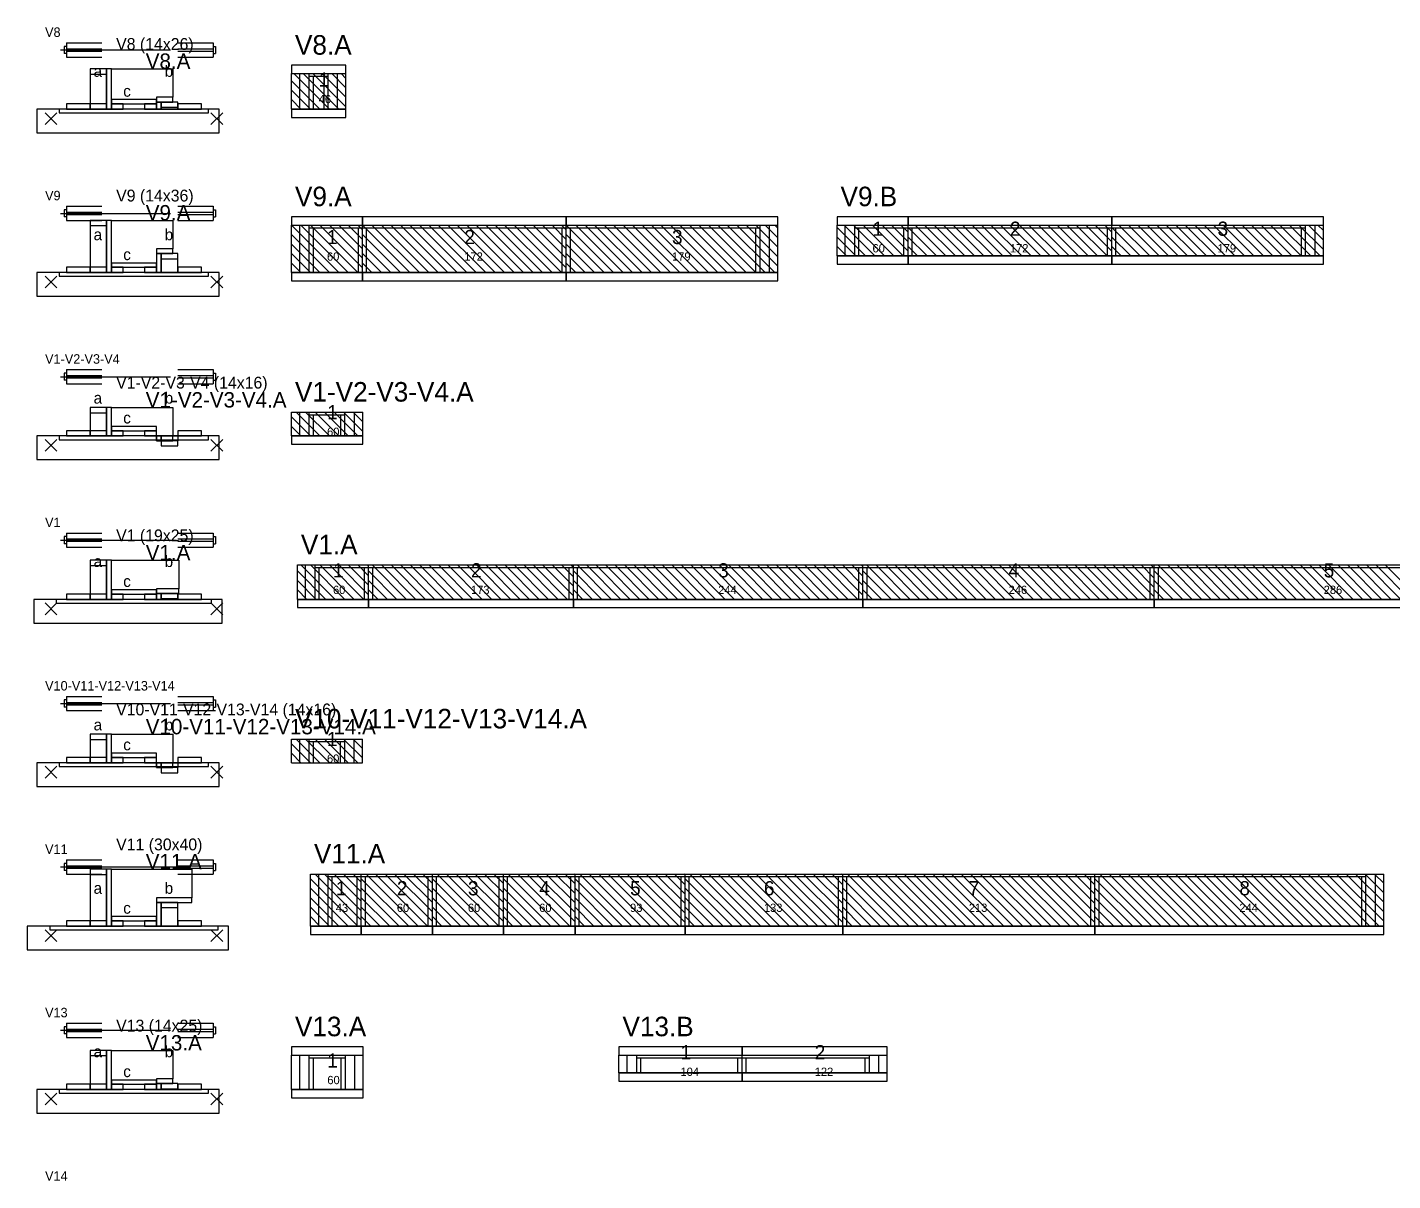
# Model space of a CAD drawing. Header units: metres. Extents: x -10 to 74425, y -2037 to 26.
# Drawn here: x 52518 to 53670, y -961 to 13 of the extents above; entities that cross this region are included whole.
import ezdxf

# ---------------------------------------------------------------- set-up
doc = ezdxf.new("R2010")
doc.units = ezdxf.units.M
doc.layers.add('LABELS', color=3, linetype='Continuous')
doc.layers.add('VIGAS', color=7, linetype='Continuous')

msp = doc.modelspace()

# ---------------------------------------------------------------- linework, layer by layer
at = {"layer": 'VIGAS'}
for p, q in [((52550.6, 0), (52580.6, 0)), ((52550.6, 0), (52550.6, -12)), ((52644.6, 0), (52674.6, 0)), ((52674.6, 0), (52674.6, -12)), ((52545.6, -6), (52638.6, -6)), ((52548.6, -3), (52548.6, -9)), ((52550.6, -3), (52548.6, -3)), ((52550.6, -9), (52548.6, -9)), ((52550.6, -5), (52580.6, -5)), ((52550.6, -7), (52580.6, -7)), ((52644.6, -5), (52674.6, -5)), ((52644.6, -7), (52674.6, -7)), ((52674.6, -3), (52676.6, -3)), ((52674.6, -9), (52676.6, -9)), ((52676.6, -3), (52676.6, -9)), ((52550.6, -12), (52580.6, -12)), ((52644.6, -12), (52674.6, -12)), ((52740.6, -26), (52786.6, -26)), ((52740.6, -56), (52740.6, -26)), ((52764.6, -56), (52740.6, -32)), ((52772.6, -56), (52742.6, -26)), ((52747.6, -56), (52747.6, -26)), ((52780.6, -56), (52750.6, -26)), ((52755.6, -56), (52755.6, -26)), ((52755.6, -28.2), (52771.6, -28.2)), ((52786.6, -54), (52758.6, -26)), ((52759.1, -56), (52759.1, -28.2)), ((52786.6, -46), (52766.6, -26)), ((52768.1, -56), (52768.1, -28.2)), ((52771.6, -56), (52771.6, -26)), ((52786.6, -38), (52774.6, -26)), ((52779.6, -56), (52779.6, -26)), ((52786.6, -30), (52782.6, -26)), ((52786.6, -56), (52786.6, -26)), ((52756.6, -56), (52740.6, -40)), ((52748.6, -56), (52740.6, -48)), ((52740.6, -56), (52786.6, -56)), ((52740.6, -56), (52740.6, -56)), ((52755.6, -56), (52759.1, -56)), ((52768.1, -56), (52771.6, -56)), ((52532.6, -69), (52542.6, -59)), ((52532.6, -59), (52542.6, -69)), ((52672.6, -69), (52682.6, -59)), ((52672.6, -59), (52682.6, -69)), ((52550.6, -138), (52580.6, -138)), ((52550.6, -138), (52550.6, -150)), ((52644.6, -138), (52674.6, -138)), ((52674.6, -138), (52674.6, -150)), ((52545.6, -144), (52638.6, -144)), ((52548.6, -141), (52548.6, -147)), ((52550.6, -141), (52548.6, -141)), ((52550.6, -147), (52548.6, -147)), ((52550.6, -143), (52580.6, -143)), ((52550.6, -145), (52580.6, -145)), ((52644.6, -143), (52674.6, -143)), ((52644.6, -145), (52674.6, -145)), ((52674.6, -141), (52676.6, -141)), ((52674.6, -147), (52676.6, -147)), ((52676.6, -141), (52676.6, -147)), ((52550.6, -150), (52580.6, -150)), ((52644.6, -150), (52674.6, -150)), ((52740.6, -154), (52800.6, -154)), ((52740.6, -194), (52740.6, -154)), ((52780.6, -194), (52740.6, -154)), ((52747.6, -194), (52747.6, -154)), ((52788.6, -194), (52748.6, -154)), ((52755.6, -194), (52755.6, -154)), ((52755.6, -156.2), (52800.6, -156.2)), ((52796.6, -194), (52756.6, -154)), ((52759.1, -194), (52759.1, -156.2)), ((52800.6, -190), (52764.6, -154)), ((52800.6, -182), (52772.6, -154)), ((52800.6, -174), (52780.6, -154)), ((52800.6, -166), (52788.6, -154)), ((52800.6, -158), (52796.6, -154)), ((52797.1, -194), (52797.1, -156.2)), ((52800.6, -194), (52800.6, -154)), ((52800.6, -194), (52800.6, -154)), ((52800.6, -154), (52972.6, -154)), ((52800.6, -194), (52800.6, -154)), ((52800.6, -194), (52800.6, -154)), ((52800.6, -194), (52800.6, -154)), ((52840.6, -194), (52800.6, -154)), ((52800.6, -156.2), (52972.6, -156.2)), ((52804.1, -194), (52804.1, -156.2)), ((52848.6, -194), (52808.6, -154)), ((52856.6, -194), (52816.6, -154)), ((52864.6, -194), (52824.6, -154)), ((52872.6, -194), (52832.6, -154)), ((52880.6, -194), (52840.6, -154)), ((52888.6, -194), (52848.6, -154)), ((52896.6, -194), (52856.6, -154)), ((52904.6, -194), (52864.6, -154)), ((52912.6, -194), (52872.6, -154)), ((52920.6, -194), (52880.6, -154)), ((52928.6, -194), (52888.6, -154)), ((52936.6, -194), (52896.6, -154)), ((52944.6, -194), (52904.6, -154)), ((52952.6, -194), (52912.6, -154)), ((52960.6, -194), (52920.6, -154)), ((52968.6, -194), (52928.6, -154)), ((52972.6, -190), (52936.6, -154)), ((52972.6, -182), (52944.6, -154)), ((52972.6, -174), (52952.6, -154)), ((52972.6, -166), (52960.6, -154)), ((52972.6, -158), (52968.6, -154)), ((52969.1, -194), (52969.1, -156.2)), ((52972.6, -194), (52972.6, -154)), ((52972.6, -194), (52972.6, -154)), ((52972.6, -154), (53151.2, -154)), ((52972.6, -194), (52972.6, -154)), ((52972.6, -194), (52972.6, -154)), ((52972.6, -194), (52972.6, -154)), ((53012.6, -194), (52972.6, -154)), ((52972.6, -156.2), (53136.2, -156.2)), ((52976.1, -194), (52976.1, -156.2)), ((53020.6, -194), (52980.6, -154)), ((53028.6, -194), (52988.6, -154)), ((53036.6, -194), (52996.6, -154)), ((53044.6, -194), (53004.6, -154)), ((53052.6, -194), (53012.6, -154)), ((53060.6, -194), (53020.6, -154)), ((53068.6, -194), (53028.6, -154)), ((53076.6, -194), (53036.6, -154)), ((53084.6, -194), (53044.6, -154)), ((53092.6, -194), (53052.6, -154)), ((53100.6, -194), (53060.6, -154)), ((53108.6, -194), (53068.6, -154)), ((53116.6, -194), (53076.6, -154)), ((53124.6, -194), (53084.6, -154)), ((53132.6, -194), (53092.6, -154)), ((53140.6, -194), (53100.6, -154)), ((53148.6, -194), (53108.6, -154)), ((53151.2, -188.6), (53116.6, -154)), ((53151.2, -180.6), (53124.6, -154)), ((53151.2, -172.6), (53132.6, -154)), ((53132.7, -194), (53132.7, -156.2)), ((53136.2, -194), (53136.2, -154)), ((53151.2, -164.6), (53140.6, -154)), ((53144.2, -194), (53144.2, -154)), ((53151.2, -156.6), (53148.6, -154)), ((53151.2, -194), (53151.2, -154)), ((53201.2, -154), (53261.2, -154)), ((53201.2, -180), (53201.2, -154)), ((53225.2, -180), (53201.2, -156)), ((53233.2, -180), (53207.2, -154)), ((53208.2, -180), (53208.2, -154)), ((53241.2, -180), (53215.2, -154)), ((53216.2, -180), (53216.2, -154)), ((53216.2, -156.2), (53261.2, -156.2)), ((53219.7, -180), (53219.7, -156.2)), ((53249.2, -180), (53223.2, -154)), ((53257.2, -180), (53231.2, -154)), ((53261.2, -176), (53239.2, -154)), ((53261.2, -168), (53247.2, -154)), ((53261.2, -160), (53255.2, -154)), ((53257.7, -180), (53257.7, -156.2)), ((53261.2, -180), (53261.2, -154)), ((53261.2, -180), (53261.2, -154)), ((53261.2, -154), (53433.2, -154)), ((53261.2, -180), (53261.2, -154)), ((53261.2, -180), (53261.2, -154)), ((53261.2, -180), (53261.2, -154)), ((53285.2, -180), (53261.2, -156)), ((53261.2, -156.2), (53433.2, -156.2)), ((53264.7, -180), (53264.7, -156.2)), ((53293.2, -180), (53267.2, -154)), ((53301.2, -180), (53275.2, -154)), ((53309.2, -180), (53283.2, -154)), ((53317.2, -180), (53291.2, -154)), ((53325.2, -180), (53299.2, -154)), ((53333.2, -180), (53307.2, -154)), ((53341.2, -180), (53315.2, -154)), ((53349.2, -180), (53323.2, -154)), ((53357.2, -180), (53331.2, -154)), ((53365.2, -180), (53339.2, -154)), ((53373.2, -180), (53347.2, -154)), ((53381.2, -180), (53355.2, -154)), ((53389.2, -180), (53363.2, -154)), ((53397.2, -180), (53371.2, -154)), ((53405.2, -180), (53379.2, -154)), ((53413.2, -180), (53387.2, -154)), ((53421.2, -180), (53395.2, -154)), ((53429.2, -180), (53403.2, -154)), ((53433.2, -176), (53411.2, -154)), ((53433.2, -168), (53419.2, -154)), ((53433.2, -160), (53427.2, -154)), ((53429.7, -180), (53429.7, -156.2)), ((53433.2, -180), (53433.2, -154)), ((53433.2, -180), (53433.2, -154)), ((53433.2, -154), (53611.8, -154)), ((53433.2, -180), (53433.2, -154)), ((53433.2, -180), (53433.2, -154)), ((53433.2, -180), (53433.2, -154)), ((53457.2, -180), (53433.2, -156)), ((53433.2, -156.2), (53596.8, -156.2)), ((53436.7, -180), (53436.7, -156.2)), ((53465.2, -180), (53439.2, -154)), ((53473.2, -180), (53447.2, -154)), ((53481.2, -180), (53455.2, -154)), ((53489.2, -180), (53463.2, -154)), ((53497.2, -180), (53471.2, -154)), ((53505.2, -180), (53479.2, -154)), ((53513.2, -180), (53487.2, -154)), ((53521.2, -180), (53495.2, -154)), ((53529.2, -180), (53503.2, -154)), ((53537.2, -180), (53511.2, -154)), ((53545.2, -180), (53519.2, -154)), ((53553.2, -180), (53527.2, -154)), ((53561.2, -180), (53535.2, -154)), ((53569.2, -180), (53543.2, -154)), ((53577.2, -180), (53551.2, -154)), ((53585.2, -180), (53559.2, -154)), ((53593.2, -180), (53567.2, -154)), ((53601.2, -180), (53575.2, -154)), ((53609.2, -180), (53583.2, -154)), ((53611.8, -174.6), (53591.2, -154)), ((53593.3, -180), (53593.3, -156.2)), ((53596.8, -180), (53596.8, -154)), ((53611.8, -166.6), (53599.2, -154)), ((53604.8, -180), (53604.8, -154)), ((53611.8, -158.6), (53607.2, -154)), ((53611.8, -180), (53611.8, -154)), ((52772.6, -194), (52740.6, -162)), ((52764.6, -194), (52740.6, -170)), ((52832.6, -194), (52800.6, -162)), ((52824.6, -194), (52800.6, -170)), ((53004.6, -194), (52972.6, -162)), ((52996.6, -194), (52972.6, -170)), ((53217.2, -180), (53201.2, -164)), ((53209.2, -180), (53201.2, -172)), ((53277.2, -180), (53261.2, -164)), ((53269.2, -180), (53261.2, -172)), ((53449.2, -180), (53433.2, -164)), ((53441.2, -180), (53433.2, -172)), ((52756.6, -194), (52740.6, -178)), ((52816.6, -194), (52800.6, -178)), ((52988.6, -194), (52972.6, -178)), ((53201.2, -180), (53261.2, -180)), ((53201.2, -180), (53201.2, -180)), ((53216.2, -180), (53219.7, -180)), ((53257.7, -180), (53261.2, -180)), ((53261.2, -180), (53433.2, -180)), ((53261.2, -180), (53264.7, -180)), ((53261.2, -180), (53261.2, -180)), ((53429.7, -180), (53433.2, -180)), ((53433.2, -180), (53611.8, -180)), ((53433.2, -180), (53436.7, -180)), ((53433.2, -180), (53433.2, -180)), ((53593.3, -180), (53596.8, -180)), ((52748.6, -194), (52740.6, -186)), ((52740.6, -194), (52800.6, -194)), ((52740.6, -194), (52740.6, -194)), ((52755.6, -194), (52759.1, -194)), ((52797.1, -194), (52800.6, -194)), ((52808.6, -194), (52800.6, -186)), ((52800.6, -194), (52972.6, -194)), ((52800.6, -194), (52804.1, -194)), ((52800.6, -194), (52800.6, -194)), ((52969.1, -194), (52972.6, -194)), ((52980.6, -194), (52972.6, -186)), ((52972.6, -194), (53151.2, -194)), ((52972.6, -194), (52976.1, -194)), ((52972.6, -194), (52972.6, -194)), ((53132.7, -194), (53136.2, -194)), ((52532.6, -207), (52542.6, -197)), ((52532.6, -197), (52542.6, -207)), ((52672.6, -207), (52682.6, -197)), ((52672.6, -197), (52682.6, -207)), ((52550.6, -276), (52580.6, -276)), ((52550.6, -276), (52550.6, -288)), ((52644.6, -276), (52674.6, -276)), ((52674.6, -276), (52674.6, -288)), ((52545.6, -282), (52638.6, -282)), ((52548.6, -279), (52548.6, -285)), ((52550.6, -279), (52548.6, -279)), ((52550.6, -285), (52548.6, -285)), ((52550.6, -281), (52580.6, -281)), ((52550.6, -283), (52580.6, -283)), ((52550.6, -288), (52580.6, -288)), ((52644.6, -281), (52674.6, -281)), ((52644.6, -283), (52674.6, -283)), ((52644.6, -288), (52674.6, -288)), ((52674.6, -279), (52676.6, -279)), ((52674.6, -285), (52676.6, -285)), ((52676.6, -279), (52676.6, -285)), ((52740.6, -312), (52800.8, -312)), ((52740.6, -332), (52740.6, -312)), ((52756.6, -332), (52740.6, -316)), ((52764.6, -332), (52744.6, -312)), ((52747.6, -332), (52747.6, -312)), ((52772.6, -332), (52752.6, -312)), ((52755.6, -332), (52755.6, -312)), ((52755.6, -314.2), (52785.8, -314.2)), ((52759.1, -332), (52759.1, -314.2)), ((52780.6, -332), (52760.6, -312)), ((52788.6, -332), (52768.6, -312)), ((52796.6, -332), (52776.6, -312)), ((52782.3, -332), (52782.3, -314.2)), ((52800.8, -328.2), (52784.6, -312)), ((52785.8, -332), (52785.8, -312)), ((52800.8, -320.2), (52792.6, -312)), ((52793.8, -332), (52793.8, -312)), ((52800.8, -312.2), (52800.6, -312)), ((52800.8, -332), (52800.8, -312)), ((52748.6, -332), (52740.6, -324)), ((52740.6, -332), (52800.8, -332)), ((52740.6, -332), (52740.6, -332)), ((52755.6, -332), (52759.1, -332)), ((52782.3, -332), (52785.8, -332)), ((52532.6, -345), (52542.6, -335)), ((52532.6, -335), (52542.6, -345)), ((52672.6, -345), (52682.6, -335)), ((52672.6, -335), (52682.6, -345)), ((52550.6, -414), (52580.6, -414)), ((52550.6, -414), (52550.6, -426)), ((52644.6, -414), (52674.6, -414)), ((52674.6, -414), (52674.6, -426)), ((52545.6, -420), (52643.6, -420)), ((52548.6, -417), (52548.6, -423)), ((52550.6, -417), (52548.6, -417)), ((52550.6, -423), (52548.6, -423)), ((52550.6, -419), (52580.6, -419)), ((52550.6, -421), (52580.6, -421)), ((52550.6, -426), (52580.6, -426)), ((52644.6, -419), (52674.6, -419)), ((52644.6, -421), (52674.6, -421)), ((52644.6, -426), (52674.6, -426)), ((52674.6, -417), (52676.6, -417)), ((52674.6, -423), (52676.6, -423)), ((52676.6, -417), (52676.6, -423)), ((52745.6, -441), (52805.7, -441)), ((52745.6, -470), (52745.6, -441)), ((52769.6, -470), (52745.6, -446)), ((52777.6, -470), (52748.6, -441)), ((52752.6, -470), (52752.6, -441)), ((52785.6, -470), (52756.6, -441)), ((52760.6, -470), (52760.6, -441)), ((52760.6, -443.2), (52805.7, -443.2)), ((52764.1, -470), (52764.1, -443.2)), ((52793.6, -470), (52764.6, -441)), ((52801.6, -470), (52772.6, -441)), ((52805.7, -466.1), (52780.6, -441)), ((52805.7, -458.1), (52788.6, -441)), ((52805.7, -450.1), (52796.6, -441)), ((52802.2, -470), (52802.2, -443.2)), ((52805.7, -442.1), (52804.6, -441)), ((52805.7, -470), (52805.7, -441)), ((52805.7, -470), (52805.7, -441)), ((52805.7, -441), (52978.7, -441)), ((52805.7, -470), (52805.7, -441)), ((52805.7, -470), (52805.7, -441)), ((52805.7, -470), (52805.7, -441)), ((52805.7, -443.2), (52978.7, -443.2)), ((52829.7, -470), (52805.7, -446)), ((52837.7, -470), (52808.7, -441)), ((52809.2, -470), (52809.2, -443.2)), ((52845.7, -470), (52816.7, -441)), ((52853.7, -470), (52824.7, -441)), ((52861.7, -470), (52832.7, -441)), ((52869.7, -470), (52840.7, -441)), ((52877.7, -470), (52848.7, -441)), ((52885.7, -470), (52856.7, -441)), ((52893.7, -470), (52864.7, -441)), ((52901.7, -470), (52872.7, -441)), ((52909.7, -470), (52880.7, -441)), ((52917.7, -470), (52888.7, -441)), ((52925.7, -470), (52896.7, -441)), ((52933.7, -470), (52904.7, -441)), ((52941.7, -470), (52912.7, -441)), ((52949.7, -470), (52920.7, -441)), ((52957.7, -470), (52928.7, -441)), ((52965.7, -470), (52936.7, -441)), ((52973.7, -470), (52944.7, -441)), ((52978.7, -467), (52952.7, -441)), ((52978.7, -459), (52960.7, -441)), ((52978.7, -451), (52968.7, -441)), ((52975.2, -470), (52975.2, -443.2)), ((52978.7, -443), (52976.7, -441)), ((52978.7, -470), (52978.7, -441)), ((52978.7, -470), (52978.7, -441)), ((52978.7, -441), (53223.1, -441)), ((52978.7, -470), (52978.7, -441)), ((52978.7, -470), (52978.7, -441)), ((52978.7, -470), (52978.7, -441)), ((52978.7, -443.2), (53223.1, -443.2)), ((53002.7, -470), (52978.7, -446)), ((53010.7, -470), (52981.7, -441)), ((52982.2, -470), (52982.2, -443.2)), ((53018.7, -470), (52989.7, -441)), ((53026.7, -470), (52997.7, -441)), ((53034.7, -470), (53005.7, -441)), ((53042.7, -470), (53013.7, -441)), ((53050.7, -470), (53021.7, -441)), ((53058.7, -470), (53029.7, -441)), ((53066.7, -470), (53037.7, -441)), ((53074.7, -470), (53045.7, -441)), ((53082.7, -470), (53053.7, -441)), ((53090.7, -470), (53061.7, -441)), ((53098.7, -470), (53069.7, -441)), ((53106.7, -470), (53077.7, -441)), ((53114.7, -470), (53085.7, -441)), ((53122.7, -470), (53093.7, -441)), ((53130.7, -470), (53101.7, -441)), ((53138.7, -470), (53109.7, -441)), ((53146.7, -470), (53117.7, -441)), ((53154.7, -470), (53125.7, -441)), ((53162.7, -470), (53133.7, -441)), ((53170.7, -470), (53141.7, -441)), ((53178.7, -470), (53149.7, -441)), ((53186.7, -470), (53157.7, -441)), ((53194.7, -470), (53165.7, -441)), ((53202.7, -470), (53173.7, -441)), ((53210.7, -470), (53181.7, -441)), ((53218.7, -470), (53189.7, -441)), ((53223.1, -466.4), (53197.7, -441)), ((53223.1, -458.4), (53205.7, -441)), ((53223.1, -450.4), (53213.7, -441)), ((53219.6, -470), (53219.6, -443.2)), ((53223.1, -442.4), (53221.7, -441)), ((53223.1, -470), (53223.1, -441)), ((53223.1, -470), (53223.1, -441)), ((53223.1, -441), (53469.1, -441)), ((53223.1, -470), (53223.1, -441)), ((53223.1, -470), (53223.1, -441)), ((53223.1, -470), (53223.1, -441)), ((53223.1, -443.2), (53469.1, -443.2)), ((53247.1, -470), (53223.1, -446)), ((53255.1, -470), (53226.1, -441)), ((53226.6, -470), (53226.6, -443.2)), ((53263.1, -470), (53234.1, -441)), ((53271.1, -470), (53242.1, -441)), ((53279.1, -470), (53250.1, -441)), ((53287.1, -470), (53258.1, -441)), ((53295.1, -470), (53266.1, -441)), ((53303.1, -470), (53274.1, -441)), ((53311.1, -470), (53282.1, -441)), ((53319.1, -470), (53290.1, -441)), ((53327.1, -470), (53298.1, -441)), ((53335.1, -470), (53306.1, -441)), ((53343.1, -470), (53314.1, -441)), ((53351.1, -470), (53322.1, -441)), ((53359.1, -470), (53330.1, -441)), ((53367.1, -470), (53338.1, -441)), ((53375.1, -470), (53346.1, -441)), ((53383.1, -470), (53354.1, -441)), ((53391.1, -470), (53362.1, -441)), ((53399.1, -470), (53370.1, -441)), ((53407.1, -470), (53378.1, -441)), ((53415.1, -470), (53386.1, -441)), ((53423.1, -470), (53394.1, -441)), ((53431.1, -470), (53402.1, -441)), ((53439.1, -470), (53410.1, -441)), ((53447.1, -470), (53418.1, -441)), ((53455.1, -470), (53426.1, -441)), ((53463.1, -470), (53434.1, -441)), ((53469.1, -468), (53442.1, -441)), ((53469.1, -460), (53450.1, -441)), ((53469.1, -452), (53458.1, -441)), ((53465.6, -470), (53465.6, -443.2)), ((53469.1, -444), (53466.1, -441)), ((53469.1, -470), (53469.1, -441)), ((53469.1, -470), (53469.1, -441)), ((53469.1, -441), (53755.1, -441)), ((53469.1, -470), (53469.1, -441)), ((53469.1, -470), (53469.1, -441)), ((53469.1, -470), (53469.1, -441)), ((53469.1, -443.2), (53740.1, -443.2)), ((53493.1, -470), (53469.1, -446)), ((53501.1, -470), (53472.1, -441)), ((53472.6, -470), (53472.6, -443.2)), ((53509.1, -470), (53480.1, -441)), ((53517.1, -470), (53488.1, -441)), ((53525.1, -470), (53496.1, -441)), ((53533.1, -470), (53504.1, -441)), ((53541.1, -470), (53512.1, -441)), ((53549.1, -470), (53520.1, -441)), ((53557.1, -470), (53528.1, -441)), ((53565.1, -470), (53536.1, -441)), ((53573.1, -470), (53544.1, -441)), ((53581.1, -470), (53552.1, -441)), ((53589.1, -470), (53560.1, -441)), ((53597.1, -470), (53568.1, -441)), ((53605.1, -470), (53576.1, -441)), ((53613.1, -470), (53584.1, -441)), ((53621.1, -470), (53592.1, -441)), ((53629.1, -470), (53600.1, -441)), ((53637.1, -470), (53608.1, -441)), ((53645.1, -470), (53616.1, -441)), ((53653.1, -470), (53624.1, -441)), ((53661.1, -470), (53632.1, -441)), ((53669.1, -470), (53640.1, -441)), ((53677.1, -470), (53648.1, -441)), ((53685.1, -470), (53656.1, -441)), ((53693.1, -470), (53664.1, -441)), ((52761.6, -470), (52745.6, -454)), ((52821.7, -470), (52805.7, -454)), ((52994.7, -470), (52978.7, -454)), ((53239.1, -470), (53223.1, -454)), ((53485.1, -470), (53469.1, -454)), ((52753.6, -470), (52745.6, -462)), ((52745.6, -470), (52805.7, -470)), ((52745.6, -470), (52745.6, -470)), ((52760.6, -470), (52764.1, -470)), ((52802.2, -470), (52805.7, -470)), ((52813.7, -470), (52805.7, -462)), ((52805.7, -470), (52978.7, -470)), ((52805.7, -470), (52809.2, -470)), ((52805.7, -470), (52805.7, -470)), ((52975.2, -470), (52978.7, -470)), ((52986.7, -470), (52978.7, -462)), ((52978.7, -470), (53223.1, -470)), ((52978.7, -470), (52982.2, -470)), ((52978.7, -470), (52978.7, -470)), ((53219.6, -470), (53223.1, -470)), ((53231.1, -470), (53223.1, -462)), ((53223.1, -470), (53469.1, -470)), ((53223.1, -470), (53226.6, -470)), ((53223.1, -470), (53223.1, -470)), ((53465.6, -470), (53469.1, -470)), ((53477.1, -470), (53469.1, -462)), ((53469.1, -470), (53755.1, -470)), ((53469.1, -470), (53472.6, -470)), ((53469.1, -470), (53469.1, -470)), ((52532.6, -483), (52542.6, -473)), ((52532.6, -473), (52542.6, -483)), ((52672.6, -483), (52682.6, -473)), ((52672.6, -473), (52682.6, -483)), ((52550.6, -552), (52580.6, -552)), ((52550.6, -552), (52550.6, -564)), ((52644.6, -552), (52674.6, -552)), ((52674.6, -552), (52674.6, -564)), ((52545.6, -558), (52638.6, -558)), ((52548.6, -555), (52548.6, -561)), ((52550.6, -555), (52548.6, -555)), ((52550.6, -561), (52548.6, -561)), ((52550.6, -557), (52580.6, -557)), ((52550.6, -559), (52580.6, -559)), ((52550.6, -564), (52580.6, -564)), ((52644.6, -557), (52674.6, -557)), ((52644.6, -559), (52674.6, -559)), ((52644.6, -564), (52674.6, -564)), ((52674.6, -555), (52676.6, -555)), ((52674.6, -561), (52676.6, -561)), ((52676.6, -555), (52676.6, -561)), ((52740.6, -588), (52800.6, -588)), ((52740.6, -608), (52740.6, -588)), ((52756.6, -608), (52740.6, -592)), ((52764.6, -608), (52744.6, -588)), ((52747.6, -608), (52747.6, -588)), ((52772.6, -608), (52752.6, -588)), ((52755.6, -608), (52755.6, -588)), ((52755.6, -590.2), (52785.6, -590.2)), ((52759.1, -608), (52759.1, -590.2)), ((52780.6, -608), (52760.6, -588)), ((52788.6, -608), (52768.6, -588)), ((52796.6, -608), (52776.6, -588)), ((52782.1, -608), (52782.1, -590.2)), ((52800.6, -604), (52784.6, -588)), ((52785.6, -608), (52785.6, -588)), ((52800.6, -596), (52792.6, -588)), ((52793.6, -608), (52793.6, -588)), ((52800.6, -608), (52800.6, -588)), ((52800.6, -588), (52800.6, -588)), ((52748.6, -608), (52740.6, -600)), ((52740.6, -608), (52800.6, -608)), ((52740.6, -608), (52740.6, -608)), ((52755.6, -608), (52759.1, -608)), ((52782.1, -608), (52785.6, -608)), ((52532.6, -621), (52542.6, -611)), ((52532.6, -611), (52542.6, -621)), ((52672.6, -621), (52682.6, -611)), ((52672.6, -611), (52682.6, -621)), ((52550.6, -690), (52580.6, -690)), ((52550.6, -690), (52550.6, -702)), ((52644.6, -690), (52674.6, -690)), ((52674.6, -690), (52674.6, -702)), ((52545.6, -696), (52654.6, -696)), ((52548.6, -693), (52548.6, -699)), ((52550.6, -693), (52548.6, -693)), ((52550.6, -699), (52548.6, -699)), ((52550.6, -695), (52580.6, -695)), ((52550.6, -697), (52580.6, -697)), ((52550.6, -702), (52580.6, -702)), ((52644.6, -695), (52674.6, -695)), ((52644.6, -697), (52674.6, -697)), ((52644.6, -702), (52674.6, -702)), ((52674.6, -693), (52676.6, -693)), ((52674.6, -699), (52676.6, -699)), ((52676.6, -693), (52676.6, -699)), ((52756.6, -702), (52799.6, -702)), ((52756.6, -746), (52756.6, -702)), ((52799.6, -741), (52760.6, -702)), ((52763.6, -746), (52763.6, -702)), ((52799.6, -733), (52768.6, -702)), ((52771.6, -746), (52771.6, -702)), ((52799.6, -725), (52776.6, -702)), ((52799.6, -717), (52784.6, -702)), ((52799.6, -709), (52792.6, -702)), ((52799.6, -746), (52799.6, -702)), ((52799.6, -746), (52799.6, -702)), ((52799.6, -702), (52859.6, -702)), ((52799.6, -746), (52799.6, -702)), ((52799.6, -746), (52799.6, -702)), ((52799.6, -746), (52799.6, -702)), ((52847.6, -746), (52803.6, -702)), ((52855.6, -746), (52811.6, -702)), ((52859.6, -742), (52819.6, -702)), ((52859.6, -734), (52827.6, -702)), ((52859.6, -726), (52835.6, -702)), ((52859.6, -718), (52843.6, -702)), ((52859.6, -710), (52851.6, -702)), ((52859.6, -746), (52859.6, -702)), ((52859.6, -746), (52859.6, -702)), ((52859.6, -702), (52919.6, -702)), ((52859.6, -746), (52859.6, -702)), ((52859.6, -746), (52859.6, -702)), ((52859.6, -746), (52859.6, -702)), ((52859.6, -702), (52859.6, -702)), ((52907.6, -746), (52863.6, -702)), ((52915.6, -746), (52871.6, -702)), ((52919.6, -742), (52879.6, -702)), ((52919.6, -734), (52887.6, -702)), ((52919.6, -726), (52895.6, -702)), ((52919.6, -718), (52903.6, -702)), ((52919.6, -710), (52911.6, -702)), ((52919.6, -746), (52919.6, -702)), ((52919.6, -746), (52919.6, -702)), ((52919.6, -702), (52980, -702)), ((52919.6, -746), (52919.6, -702)), ((52919.6, -746), (52919.6, -702)), ((52919.6, -746), (52919.6, -702)), ((52919.6, -702), (52919.6, -702)), ((52967.6, -746), (52923.6, -702)), ((52975.6, -746), (52931.6, -702)), ((52980, -742.4), (52939.6, -702)), ((52980, -734.4), (52947.6, -702)), ((52980, -726.4), (52955.6, -702)), ((52980, -718.4), (52963.6, -702)), ((52980, -710.4), (52971.6, -702)), ((52980, -702.4), (52979.6, -702)), ((52980, -746), (52980, -702)), ((52980, -746), (52980, -702)), ((52980, -702), (53073, -702)), ((52980, -746), (52980, -702)), ((52980, -746), (52980, -702)), ((52980, -746), (52980, -702)), ((53028, -746), (52984, -702)), ((53036, -746), (52992, -702)), ((53044, -746), (53000, -702)), ((53052, -746), (53008, -702)), ((53060, -746), (53016, -702)), ((53068, -746), (53024, -702)), ((53073, -743), (53032, -702)), ((53073, -735), (53040, -702)), ((53073, -727), (53048, -702)), ((53073, -719), (53056, -702)), ((53073, -711), (53064, -702)), ((53073, -703), (53072, -702)), ((53073, -746), (53073, -702)), ((53073, -746), (53073, -702)), ((53073, -702), (53206, -702)), ((53073, -746), (53073, -702)), ((53073, -746), (53073, -702)), ((53073, -746), (53073, -702)), ((53121, -746), (53077, -702)), ((53129, -746), (53085, -702)), ((53137, -746), (53093, -702)), ((53145, -746), (53101, -702)), ((53153, -746), (53109, -702)), ((53161, -746), (53117, -702)), ((53169, -746), (53125, -702)), ((53177, -746), (53133, -702)), ((53185, -746), (53141, -702)), ((53193, -746), (53149, -702)), ((53201, -746), (53157, -702)), ((53206, -743), (53165, -702)), ((53206, -735), (53173, -702)), ((53206, -727), (53181, -702)), ((53206, -719), (53189, -702)), ((53206, -711), (53197, -702)), ((53206, -703), (53205, -702)), ((53206, -746), (53206, -702)), ((53206, -746), (53206, -702)), ((53206, -702), (53419, -702)), ((53206, -746), (53206, -702)), ((53206, -746), (53206, -702)), ((53206, -746), (53206, -702)), ((53254, -746), (53210, -702)), ((53262, -746), (53218, -702)), ((53270, -746), (53226, -702)), ((53278, -746), (53234, -702)), ((53286, -746), (53242, -702)), ((53294, -746), (53250, -702)), ((53302, -746), (53258, -702)), ((53310, -746), (53266, -702)), ((53318, -746), (53274, -702)), ((53326, -746), (53282, -702)), ((53334, -746), (53290, -702)), ((53342, -746), (53298, -702)), ((53350, -746), (53306, -702)), ((53358, -746), (53314, -702)), ((53366, -746), (53322, -702)), ((53374, -746), (53330, -702)), ((53382, -746), (53338, -702)), ((53390, -746), (53346, -702)), ((53398, -746), (53354, -702)), ((53406, -746), (53362, -702)), ((53414, -746), (53370, -702)), ((53419, -743), (53378, -702)), ((53419, -735), (53386, -702)), ((53419, -727), (53394, -702)), ((53419, -719), (53402, -702)), ((53419, -711), (53410, -702)), ((53419, -703), (53418, -702)), ((53419, -746), (53419, -702)), ((53419, -746), (53419, -702)), ((53419, -702), (53662.8, -702)), ((53419, -746), (53419, -702)), ((53419, -746), (53419, -702)), ((53419, -746), (53419, -702)), ((53467, -746), (53423, -702)), ((53475, -746), (53431, -702)), ((53483, -746), (53439, -702)), ((53491, -746), (53447, -702)), ((53499, -746), (53455, -702)), ((53507, -746), (53463, -702)), ((53515, -746), (53471, -702)), ((53523, -746), (53479, -702)), ((53531, -746), (53487, -702)), ((53539, -746), (53495, -702)), ((53547, -746), (53503, -702)), ((53555, -746), (53511, -702)), ((53563, -746), (53519, -702)), ((53571, -746), (53527, -702)), ((53579, -746), (53535, -702)), ((53587, -746), (53543, -702)), ((53595, -746), (53551, -702)), ((53603, -746), (53559, -702)), ((53611, -746), (53567, -702)), ((53619, -746), (53575, -702)), ((53627, -746), (53583, -702)), ((53635, -746), (53591, -702)), ((53643, -746), (53599, -702)), ((53651, -746), (53607, -702)), ((53659, -746), (53615, -702)), ((53662.8, -741.8), (53623, -702)), ((53662.8, -733.8), (53631, -702)), ((53662.8, -725.8), (53639, -702)), ((53662.8, -717.8), (53647, -702)), ((53647.8, -746), (53647.8, -702)), ((53662.8, -709.8), (53655, -702)), ((53655.8, -746), (53655.8, -702)), ((53662.8, -746), (53662.8, -702)), ((52796.6, -746), (52756.6, -706)), ((52788.6, -746), (52756.6, -714)), ((52771.6, -704.2), (52799.6, -704.2)), ((52775.1, -746), (52775.1, -704.2)), ((52796.1, -746), (52796.1, -704.2)), ((52799.6, -704.2), (52859.6, -704.2)), ((52839.6, -746), (52799.6, -706)), ((52831.6, -746), (52799.6, -714)), ((52803.1, -746), (52803.1, -704.2)), ((52856.1, -746), (52856.1, -704.2)), ((52859.6, -704.2), (52919.6, -704.2)), ((52899.6, -746), (52859.6, -706)), ((52891.6, -746), (52859.6, -714)), ((52863.1, -746), (52863.1, -704.2)), ((52916.1, -746), (52916.1, -704.2)), ((52919.6, -704.2), (52980, -704.2)), ((52959.6, -746), (52919.6, -706)), ((52951.6, -746), (52919.6, -714)), ((52923.1, -746), (52923.1, -704.2)), ((52976.5, -746), (52976.5, -704.2)), ((52980, -704.2), (53073, -704.2)), ((53020, -746), (52980, -706)), ((53012, -746), (52980, -714)), ((52983.5, -746), (52983.5, -704.2)), ((53069.5, -746), (53069.5, -704.2)), ((53073, -704.2), (53206, -704.2)), ((53113, -746), (53073, -706)), ((53105, -746), (53073, -714)), ((53076.5, -746), (53076.5, -704.2)), ((53202.5, -746), (53202.5, -704.2)), ((53206, -704.2), (53419, -704.2)), ((53246, -746), (53206, -706)), ((53238, -746), (53206, -714)), ((53209.5, -746), (53209.5, -704.2)), ((53415.5, -746), (53415.5, -704.2)), ((53419, -704.2), (53647.8, -704.2)), ((53459, -746), (53419, -706)), ((53451, -746), (53419, -714)), ((53422.5, -746), (53422.5, -704.2)), ((53644.3, -746), (53644.3, -704.2)), ((52780.6, -746), (52756.6, -722)), ((52823.6, -746), (52799.6, -722)), ((52883.6, -746), (52859.6, -722)), ((52943.6, -746), (52919.6, -722)), ((53004, -746), (52980, -722)), ((53097, -746), (53073, -722)), ((53230, -746), (53206, -722)), ((53443, -746), (53419, -722)), ((52772.6, -746), (52756.6, -730)), ((52815.6, -746), (52799.6, -730)), ((52875.6, -746), (52859.6, -730)), ((52935.6, -746), (52919.6, -730)), ((52996, -746), (52980, -730)), ((53089, -746), (53073, -730)), ((53222, -746), (53206, -730)), ((53435, -746), (53419, -730)), ((52532.6, -759), (52542.6, -749)), ((52532.6, -749), (52542.6, -759)), ((52672.6, -759), (52682.6, -749)), ((52672.6, -749), (52682.6, -759)), ((52764.6, -746), (52756.6, -738)), ((52756.6, -746), (52799.6, -746)), ((52756.6, -746), (52756.6, -746)), ((52771.6, -746), (52775.1, -746)), ((52796.1, -746), (52799.6, -746)), ((52807.6, -746), (52799.6, -738)), ((52799.6, -746), (52859.6, -746)), ((52799.6, -746), (52803.1, -746)), ((52799.6, -746), (52799.6, -746)), ((52856.1, -746), (52859.6, -746)), ((52867.6, -746), (52859.6, -738)), ((52859.6, -746), (52919.6, -746)), ((52859.6, -746), (52863.1, -746)), ((52859.6, -746), (52859.6, -746)), ((52916.1, -746), (52919.6, -746)), ((52927.6, -746), (52919.6, -738)), ((52919.6, -746), (52980, -746)), ((52919.6, -746), (52923.1, -746)), ((52919.6, -746), (52919.6, -746)), ((52976.5, -746), (52980, -746)), ((52988, -746), (52980, -738)), ((52980, -746), (53073, -746)), ((52980, -746), (52983.5, -746)), ((52980, -746), (52980, -746)), ((53069.5, -746), (53073, -746)), ((53081, -746), (53073, -738)), ((53073, -746), (53206, -746)), ((53073, -746), (53076.5, -746)), ((53073, -746), (53073, -746)), ((53202.5, -746), (53206, -746)), ((53214, -746), (53206, -738)), ((53206, -746), (53419, -746)), ((53206, -746), (53209.5, -746)), ((53206, -746), (53206, -746)), ((53415.5, -746), (53419, -746)), ((53427, -746), (53419, -738)), ((53419, -746), (53662.8, -746)), ((53419, -746), (53422.5, -746)), ((53419, -746), (53419, -746)), ((53644.3, -746), (53647.8, -746)), ((52550.6, -828), (52580.6, -828)), ((52550.6, -828), (52550.6, -840)), ((52644.6, -828), (52674.6, -828)), ((52674.6, -828), (52674.6, -840)), ((52545.6, -834), (52638.6, -834)), ((52548.6, -831), (52548.6, -837)), ((52550.6, -831), (52548.6, -831)), ((52550.6, -837), (52548.6, -837)), ((52550.6, -833), (52580.6, -833)), ((52550.6, -835), (52580.6, -835)), ((52550.6, -840), (52580.6, -840)), ((52644.6, -833), (52674.6, -833)), ((52644.6, -835), (52674.6, -835)), ((52644.6, -840), (52674.6, -840)), ((52674.6, -831), (52676.6, -831)), ((52674.6, -837), (52676.6, -837)), ((52676.6, -831), (52676.6, -837)), ((52740.6, -855), (52801.1, -855)), ((52740.6, -884), (52740.6, -855)), ((52747.6, -884), (52747.6, -855)), ((52755.6, -884), (52755.6, -855)), ((52755.6, -857.2), (52786.1, -857.2)), ((52759.1, -884), (52759.1, -857.2)), ((52782.6, -884), (52782.6, -857.2)), ((52786.1, -884), (52786.1, -855)), ((52794.1, -884), (52794.1, -855)), ((52801.1, -884), (52801.1, -855)), ((53017.1, -855), (53121.1, -855)), ((53017.1, -870), (53017.1, -855)), ((53024.1, -870), (53024.1, -855)), ((53032.1, -870), (53032.1, -855)), ((53032.1, -857.2), (53121.1, -857.2)), ((53035.6, -870), (53035.6, -857.2)), ((53117.6, -870), (53117.6, -857.2)), ((53121.1, -870), (53121.1, -855)), ((53121.1, -870), (53121.1, -855)), ((53121.1, -855), (53243.6, -855)), ((53121.1, -870), (53121.1, -855)), ((53121.1, -870), (53121.1, -855)), ((53121.1, -870), (53121.1, -855)), ((53121.1, -857.2), (53228.6, -857.2)), ((53124.6, -870), (53124.6, -857.2)), ((53225.1, -870), (53225.1, -857.2)), ((53228.6, -870), (53228.6, -855)), ((53236.6, -870), (53236.6, -855)), ((53243.6, -870), (53243.6, -855)), ((53017.1, -870), (53121.1, -870)), ((53032.1, -870), (53035.6, -870)), ((53117.6, -870), (53121.1, -870)), ((53121.1, -870), (53243.6, -870)), ((53121.1, -870), (53124.6, -870)), ((53225.1, -870), (53228.6, -870)), ((52532.6, -897), (52542.6, -887)), ((52532.6, -887), (52542.6, -897)), ((52672.6, -897), (52682.6, -887)), ((52672.6, -887), (52682.6, -897)), ((52740.6, -884), (52801.1, -884)), ((52755.6, -884), (52759.1, -884)), ((52782.6, -884), (52786.1, -884))]:
    msp.add_line(p, q, dxfattribs=at)
for points in [[(52570.6, -56), (52584.6, -56), (52584.6, -22), (52570.6, -22)], [(52570.6, -26.4), (52584.6, -26.4), (52584.6, -22), (52570.6, -22)], [(52584.6, -56), (52588.6, -56), (52588.6, -22), (52584.6, -22)], [(52588.6, -48), (52588.6, -22), (52640.6, -22), (52640.6, -46), (52626.6, -46), (52626.6, -48)], [(52740.6, -26), (52786.6, -26), (52786.6, -19), (52740.6, -19)], [(52626.6, -50), (52640.6, -50), (52640.6, -46), (52626.6, -46)], [(52525.6, -76), (52679.6, -76), (52679.6, -56), (52525.6, -56)], [(52544.6, -59.2), (52670.6, -59.2), (52670.6, -56), (52544.6, -56)], [(52550.6, -56), (52570.6, -56), (52570.6, -51.6), (52550.6, -51.6)], [(52570.6, -56), (52584.6, -56), (52584.6, -51.6), (52570.6, -51.6)], [(52588.6, -51.6), (52626.6, -51.6), (52626.6, -48), (52588.6, -48)], [(52588.6, -56), (52598.6, -56), (52598.6, -51.6), (52588.6, -51.6)], [(52616.6, -56), (52626.6, -56), (52626.6, -51.6), (52616.6, -51.6)], [(52626.6, -56), (52630.6, -56), (52630.6, -50), (52626.6, -50)], [(52630.6, -56), (52644.6, -56), (52644.6, -50), (52630.6, -50)], [(52630.6, -54.4), (52644.6, -54.4), (52644.6, -50), (52630.6, -50)], [(52644.6, -56), (52664.6, -56), (52664.6, -51.6), (52644.6, -51.6)], [(52740.6, -63), (52786.6, -63), (52786.6, -56), (52740.6, -56)], [(52740.6, -154), (52800.6, -154), (52800.6, -147), (52740.6, -147)], [(52800.6, -154), (52972.6, -154), (52972.6, -147), (52800.6, -147)], [(52972.6, -154), (53151.2, -154), (53151.2, -147), (52972.6, -147)], [(53201.2, -154), (53261.2, -154), (53261.2, -147), (53201.2, -147)], [(53261.2, -154), (53433.2, -154), (53433.2, -147), (53261.2, -147)], [(53433.2, -154), (53611.8, -154), (53611.8, -147), (53433.2, -147)], [(52570.6, -194), (52584.6, -194), (52584.6, -150), (52570.6, -150)], [(52570.6, -154.4), (52584.6, -154.4), (52584.6, -150), (52570.6, -150)], [(52584.6, -194), (52588.6, -194), (52588.6, -150), (52584.6, -150)], [(52588.6, -186), (52588.6, -150), (52640.6, -150), (52640.6, -174), (52626.6, -174), (52626.6, -186)], [(52626.6, -178), (52640.6, -178), (52640.6, -174), (52626.6, -174)], [(52626.6, -194), (52630.6, -194), (52630.6, -178), (52626.6, -178)], [(52630.6, -194), (52644.6, -194), (52644.6, -178), (52630.6, -178)], [(52630.6, -182.4), (52644.6, -182.4), (52644.6, -178), (52630.6, -178)], [(53201.2, -187), (53261.2, -187), (53261.2, -180), (53201.2, -180)], [(53261.2, -187), (53433.2, -187), (53433.2, -180), (53261.2, -180)], [(53433.2, -187), (53611.8, -187), (53611.8, -180), (53433.2, -180)], [(52525.6, -214), (52679.6, -214), (52679.6, -194), (52525.6, -194)], [(52544.6, -197.2), (52670.6, -197.2), (52670.6, -194), (52544.6, -194)], [(52550.6, -194), (52570.6, -194), (52570.6, -189.6), (52550.6, -189.6)], [(52570.6, -194), (52584.6, -194), (52584.6, -189.6), (52570.6, -189.6)], [(52588.6, -189.6), (52626.6, -189.6), (52626.6, -186), (52588.6, -186)], [(52588.6, -194), (52598.6, -194), (52598.6, -189.6), (52588.6, -189.6)], [(52616.6, -194), (52626.6, -194), (52626.6, -189.6), (52616.6, -189.6)], [(52644.6, -194), (52664.6, -194), (52664.6, -189.6), (52644.6, -189.6)], [(52740.6, -201), (52800.6, -201), (52800.6, -194), (52740.6, -194)], [(52800.6, -201), (52972.6, -201), (52972.6, -194), (52800.6, -194)], [(52972.6, -201), (53151.2, -201), (53151.2, -194), (52972.6, -194)], [(52570.6, -332), (52584.6, -332), (52584.6, -308), (52570.6, -308)], [(52570.6, -312.4), (52584.6, -312.4), (52584.6, -308), (52570.6, -308)], [(52584.6, -332), (52588.6, -332), (52588.6, -308), (52584.6, -308)], [(52588.6, -324), (52588.6, -308), (52640.6, -308), (52640.6, -332), (52626.6, -332), (52626.6, -324)], [(52525.6, -352), (52679.6, -352), (52679.6, -332), (52525.6, -332)], [(52544.6, -335.2), (52670.6, -335.2), (52670.6, -332), (52544.6, -332)], [(52550.6, -332), (52570.6, -332), (52570.6, -327.6), (52550.6, -327.6)], [(52570.6, -332), (52584.6, -332), (52584.6, -327.6), (52570.6, -327.6)], [(52588.6, -327.6), (52626.6, -327.6), (52626.6, -324), (52588.6, -324)], [(52588.6, -332), (52598.6, -332), (52598.6, -327.6), (52588.6, -327.6)], [(52616.6, -332), (52626.6, -332), (52626.6, -327.6), (52616.6, -327.6)], [(52626.6, -332), (52630.6, -332), (52630.6, -336), (52626.6, -336)], [(52626.6, -336), (52640.6, -336), (52640.6, -332), (52626.6, -332)], [(52630.6, -332), (52644.6, -332), (52644.6, -336), (52630.6, -336)], [(52644.6, -332), (52664.6, -332), (52664.6, -327.6), (52644.6, -327.6)], [(52740.6, -339), (52800.8, -339), (52800.8, -332), (52740.6, -332)], [(52630.6, -340.4), (52644.6, -340.4), (52644.6, -336), (52630.6, -336)], [(52570.6, -470), (52584.6, -470), (52584.6, -437), (52570.6, -437)], [(52570.6, -441.4), (52584.6, -441.4), (52584.6, -437), (52570.6, -437)], [(52584.6, -470), (52588.6, -470), (52588.6, -437), (52584.6, -437)], [(52588.6, -462), (52588.6, -437), (52645.6, -437), (52645.6, -461), (52626.6, -461), (52626.6, -462)], [(52626.6, -465), (52645.6, -465), (52645.6, -461), (52626.6, -461)], [(52523.1, -490), (52682.1, -490), (52682.1, -470), (52523.1, -470)], [(52542.1, -473.2), (52673.1, -473.2), (52673.1, -470), (52542.1, -470)], [(52550.6, -470), (52570.6, -470), (52570.6, -465.6), (52550.6, -465.6)], [(52570.6, -470), (52584.6, -470), (52584.6, -465.6), (52570.6, -465.6)], [(52588.6, -465.6), (52626.6, -465.6), (52626.6, -462), (52588.6, -462)], [(52588.6, -470), (52598.6, -470), (52598.6, -465.6), (52588.6, -465.6)], [(52616.6, -470), (52626.6, -470), (52626.6, -465.6), (52616.6, -465.6)], [(52626.6, -470), (52630.6, -470), (52630.6, -465), (52626.6, -465)], [(52630.6, -470), (52644.6, -470), (52644.6, -465), (52630.6, -465)], [(52630.6, -469.4), (52644.6, -469.4), (52644.6, -465), (52630.6, -465)], [(52644.6, -470), (52664.6, -470), (52664.6, -465.6), (52644.6, -465.6)], [(52745.6, -477), (52805.7, -477), (52805.7, -470), (52745.6, -470)], [(52805.7, -477), (52978.7, -477), (52978.7, -470), (52805.7, -470)], [(52978.7, -477), (53223.1, -477), (53223.1, -470), (52978.7, -470)], [(53223.1, -477), (53469.1, -477), (53469.1, -470), (53223.1, -470)], [(53469.1, -477), (53755.1, -477), (53755.1, -470), (53469.1, -470)], [(52570.6, -608), (52584.6, -608), (52584.6, -584), (52570.6, -584)], [(52570.6, -588.4), (52584.6, -588.4), (52584.6, -584), (52570.6, -584)], [(52584.6, -608), (52588.6, -608), (52588.6, -584), (52584.6, -584)], [(52588.6, -600), (52588.6, -584), (52640.6, -584), (52640.6, -608), (52626.6, -608), (52626.6, -600)], [(52525.6, -628), (52679.6, -628), (52679.6, -608), (52525.6, -608)], [(52544.6, -611.2), (52670.6, -611.2), (52670.6, -608), (52544.6, -608)], [(52550.6, -608), (52570.6, -608), (52570.6, -603.6), (52550.6, -603.6)], [(52570.6, -608), (52584.6, -608), (52584.6, -603.6), (52570.6, -603.6)], [(52588.6, -603.6), (52626.6, -603.6), (52626.6, -600), (52588.6, -600)], [(52588.6, -608), (52598.6, -608), (52598.6, -603.6), (52588.6, -603.6)], [(52616.6, -608), (52626.6, -608), (52626.6, -603.6), (52616.6, -603.6)], [(52626.6, -608), (52630.6, -608), (52630.6, -612), (52626.6, -612)], [(52626.6, -612), (52640.6, -612), (52640.6, -608), (52626.6, -608)], [(52630.6, -608), (52644.6, -608), (52644.6, -612), (52630.6, -612)], [(52644.6, -608), (52664.6, -608), (52664.6, -603.6), (52644.6, -603.6)], [(52630.6, -616.4), (52644.6, -616.4), (52644.6, -612), (52630.6, -612)], [(52570.6, -746), (52584.6, -746), (52584.6, -698), (52570.6, -698)], [(52570.6, -702.4), (52584.6, -702.4), (52584.6, -698), (52570.6, -698)], [(52584.6, -746), (52588.6, -746), (52588.6, -698), (52584.6, -698)], [(52588.6, -738), (52588.6, -698), (52656.6, -698), (52656.6, -722), (52626.6, -722), (52626.6, -738)], [(52626.6, -726), (52656.6, -726), (52656.6, -722), (52626.6, -722)], [(52626.6, -746), (52630.6, -746), (52630.6, -726), (52626.6, -726)], [(52630.6, -746), (52644.6, -746), (52644.6, -726), (52630.6, -726)], [(52630.6, -730.4), (52644.6, -730.4), (52644.6, -726), (52630.6, -726)], [(52517.6, -766), (52687.6, -766), (52687.6, -746), (52517.6, -746)], [(52536.6, -749.2), (52678.6, -749.2), (52678.6, -746), (52536.6, -746)], [(52550.6, -746), (52570.6, -746), (52570.6, -741.6), (52550.6, -741.6)], [(52570.6, -746), (52584.6, -746), (52584.6, -741.6), (52570.6, -741.6)], [(52588.6, -741.6), (52626.6, -741.6), (52626.6, -738), (52588.6, -738)], [(52588.6, -746), (52598.6, -746), (52598.6, -741.6), (52588.6, -741.6)], [(52616.6, -746), (52626.6, -746), (52626.6, -741.6), (52616.6, -741.6)], [(52644.6, -746), (52664.6, -746), (52664.6, -741.6), (52644.6, -741.6)], [(52756.6, -753), (52799.6, -753), (52799.6, -746), (52756.6, -746)], [(52799.6, -753), (52859.6, -753), (52859.6, -746), (52799.6, -746)], [(52859.6, -753), (52919.6, -753), (52919.6, -746), (52859.6, -746)], [(52919.6, -753), (52980, -753), (52980, -746), (52919.6, -746)], [(52980, -753), (53073, -753), (53073, -746), (52980, -746)], [(53073, -753), (53206, -753), (53206, -746), (53073, -746)], [(53206, -753), (53419, -753), (53419, -746), (53206, -746)], [(53419, -753), (53662.8, -753), (53662.8, -746), (53419, -746)], [(52570.6, -884), (52584.6, -884), (52584.6, -851), (52570.6, -851)], [(52570.6, -855.4), (52584.6, -855.4), (52584.6, -851), (52570.6, -851)], [(52584.6, -884), (52588.6, -884), (52588.6, -851), (52584.6, -851)], [(52588.6, -876), (52588.6, -851), (52640.6, -851), (52640.6, -875), (52626.6, -875), (52626.6, -876)], [(52740.6, -855), (52801.1, -855), (52801.1, -848), (52740.6, -848)], [(53017.1, -855), (53121.1, -855), (53121.1, -848), (53017.1, -848)], [(53121.1, -855), (53243.6, -855), (53243.6, -848), (53121.1, -848)], [(52588.6, -879.6), (52626.6, -879.6), (52626.6, -876), (52588.6, -876)], [(52626.6, -879), (52640.6, -879), (52640.6, -875), (52626.6, -875)], [(53017.1, -877), (53121.1, -877), (53121.1, -870), (53017.1, -870)], [(53121.1, -877), (53243.6, -877), (53243.6, -870), (53121.1, -870)], [(52525.6, -904), (52679.6, -904), (52679.6, -884), (52525.6, -884)], [(52544.6, -887.2), (52670.6, -887.2), (52670.6, -884), (52544.6, -884)], [(52550.6, -884), (52570.6, -884), (52570.6, -879.6), (52550.6, -879.6)], [(52570.6, -884), (52584.6, -884), (52584.6, -879.6), (52570.6, -879.6)], [(52588.6, -884), (52598.6, -884), (52598.6, -879.6), (52588.6, -879.6)], [(52616.6, -884), (52626.6, -884), (52626.6, -879.6), (52616.6, -879.6)], [(52626.6, -884), (52630.6, -884), (52630.6, -879), (52626.6, -879)], [(52630.6, -884), (52644.6, -884), (52644.6, -879), (52630.6, -879)], [(52630.6, -883.4), (52644.6, -883.4), (52644.6, -879), (52630.6, -879)], [(52644.6, -884), (52664.6, -884), (52664.6, -879.6), (52644.6, -879.6)], [(52740.6, -891), (52801.1, -891), (52801.1, -884), (52740.6, -884)]]:
    msp.add_lwpolyline(points, close=True, dxfattribs=at)

# ---------------------------------------------------------------- texts
at = {"layer": 'LABELS'}
for s, p in [('V8', (52532.6, 5)), ('V9', (52532.6, -133)), ('V1-V2-V3-V4', (52532.6, -271)), ('V1', (52532.6, -409)), ('V10-V11-V12-V13-V14', (52532.6, -547)), ('V11', (52532.6, -685)), ('V13', (52532.6, -823)), ('V14', (52532.6, -961))]:
    msp.add_text(s, height=8, dxfattribs=at).set_placement(p)
at = {"layer": 'VIGAS'}
for s, height, p in [('V8 (14x26)', 10, (52592.6, -6)), ('V8.A', 16.5, (52743.6, -10)), ('V8.A', 13, (52617.6, -22)), ('a', 9.6, (52573.6, -28.7)), ('b', 9.6, (52633.6, -28.7)), ('1', 12, (52763.6, -37)), ('c', 9.6, (52598.6, -45.5)), ('46', 7, (52763.6, -51)), ('V9 (14x36)', 10, (52592.6, -134)), ('V9.A', 16.5, (52743.6, -138)), ('V9.B', 16.5, (53204.2, -138)), ('V9.A', 13, (52617.6, -150)), ('a', 9.6, (52573.6, -166.7)), ('b', 9.6, (52633.6, -166.7)), ('1', 12, (52770.6, -170)), ('2', 12, (52886.6, -170)), ('3', 12, (53061.9, -170)), ('1', 12, (53231.2, -163)), ('2', 12, (53347.2, -163)), ('3', 12, (53522.5, -163)), ('60', 7, (53231.2, -177)), ('172', 7, (53347.2, -177)), ('179', 7, (53522.5, -177)), ('c', 9.6, (52598.6, -183.5)), ('60', 7, (52770.6, -184)), ('172', 7, (52886.6, -184)), ('179', 7, (53061.9, -184)), ('V1-V2-V3-V4 (14x16)', 10, (52592.6, -292)), ('V1-V2-V3-V4.A', 16.5, (52743.6, -303)), ('a', 9.6, (52573.6, -304.7)), ('V1-V2-V3-V4.A', 13, (52617.6, -308)), ('b', 9.6, (52633.6, -304.7)), ('1', 12, (52770.7, -318)), ('c', 9.6, (52598.6, -321.5)), ('60', 7, (52770.7, -332)), ('V1 (19x25)', 10, (52592.6, -421)), ('V1.A', 13, (52617.6, -437)), ('V1.A', 16.5, (52748.6, -432)), ('a', 9.6, (52573.6, -442.7)), ('b', 9.6, (52633.6, -442.7)), ('1', 12, (52775.7, -451.5)), ('2', 12, (52892.2, -451.5)), ('3', 12, (53100.9, -451.5)), ('4', 12, (53346.1, -451.5)), ('5', 12, (53612.1, -451.5)), ('c', 9.6, (52598.6, -459.5)), ('60', 7, (52775.7, -465.5)), ('173', 7, (52892.2, -465.5)), ('244', 7, (53100.9, -465.5)), ('246', 7, (53346.1, -465.5)), ('286', 7, (53612.1, -465.5)), ('V10-V11-V12-V13-V14 (14x16)', 10, (52592.6, -568)), ('V10-V11-V12-V13-V14.A', 16.5, (52743.6, -579)), ('a', 9.6, (52573.6, -580.7)), ('V10-V11-V12-V13-V14.A', 13, (52617.6, -584)), ('b', 9.6, (52633.6, -580.7)), ('1', 12, (52770.6, -594)), ('c', 9.6, (52598.6, -597.5)), ('60', 7, (52770.6, -608)), ('V11 (30x40)', 10, (52592.6, -682)), ('V11.A', 16.5, (52759.6, -693)), ('V11.A', 13, (52617.6, -698)), ('a', 9.6, (52573.6, -718.7)), ('b', 9.6, (52633.6, -718.7)), ('1', 12, (52778.1, -720)), ('2', 12, (52829.6, -720)), ('3', 12, (52889.6, -720)), ('4', 12, (52949.8, -720)), ('5', 12, (53026.5, -720)), ('6', 12, (53139.5, -720)), ('7', 12, (53312.5, -720)), ('8', 12, (53540.9, -720)), ('c', 9.6, (52598.6, -735.5)), ('43', 7, (52778.1, -734)), ('60', 7, (52829.6, -734)), ('60', 7, (52889.6, -734)), ('60', 7, (52949.8, -734)), ('93', 7, (53026.5, -734)), ('133', 7, (53139.5, -734)), ('213', 7, (53312.5, -734)), ('244', 7, (53540.9, -734)), ('V13 (14x25)', 10, (52592.6, -835)), ('V13.A', 16.5, (52743.6, -839)), ('V13.B', 16.5, (53020.1, -839)), ('V13.A', 13, (52617.6, -851)), ('a', 9.6, (52573.6, -856.7)), ('b', 9.6, (52633.6, -856.7)), ('1', 12, (53069.1, -858.5)), ('2', 12, (53182.4, -858.5)), ('1', 12, (52770.9, -865.5)), ('c', 9.6, (52598.6, -873.5)), ('60', 7, (52770.9, -879.5)), ('104', 7, (53069.1, -872.5)), ('122', 7, (53182.4, -872.5))]:
    msp.add_text(s, height=height, dxfattribs=at).set_placement(p)

doc.saveas('drawing.dxf')
